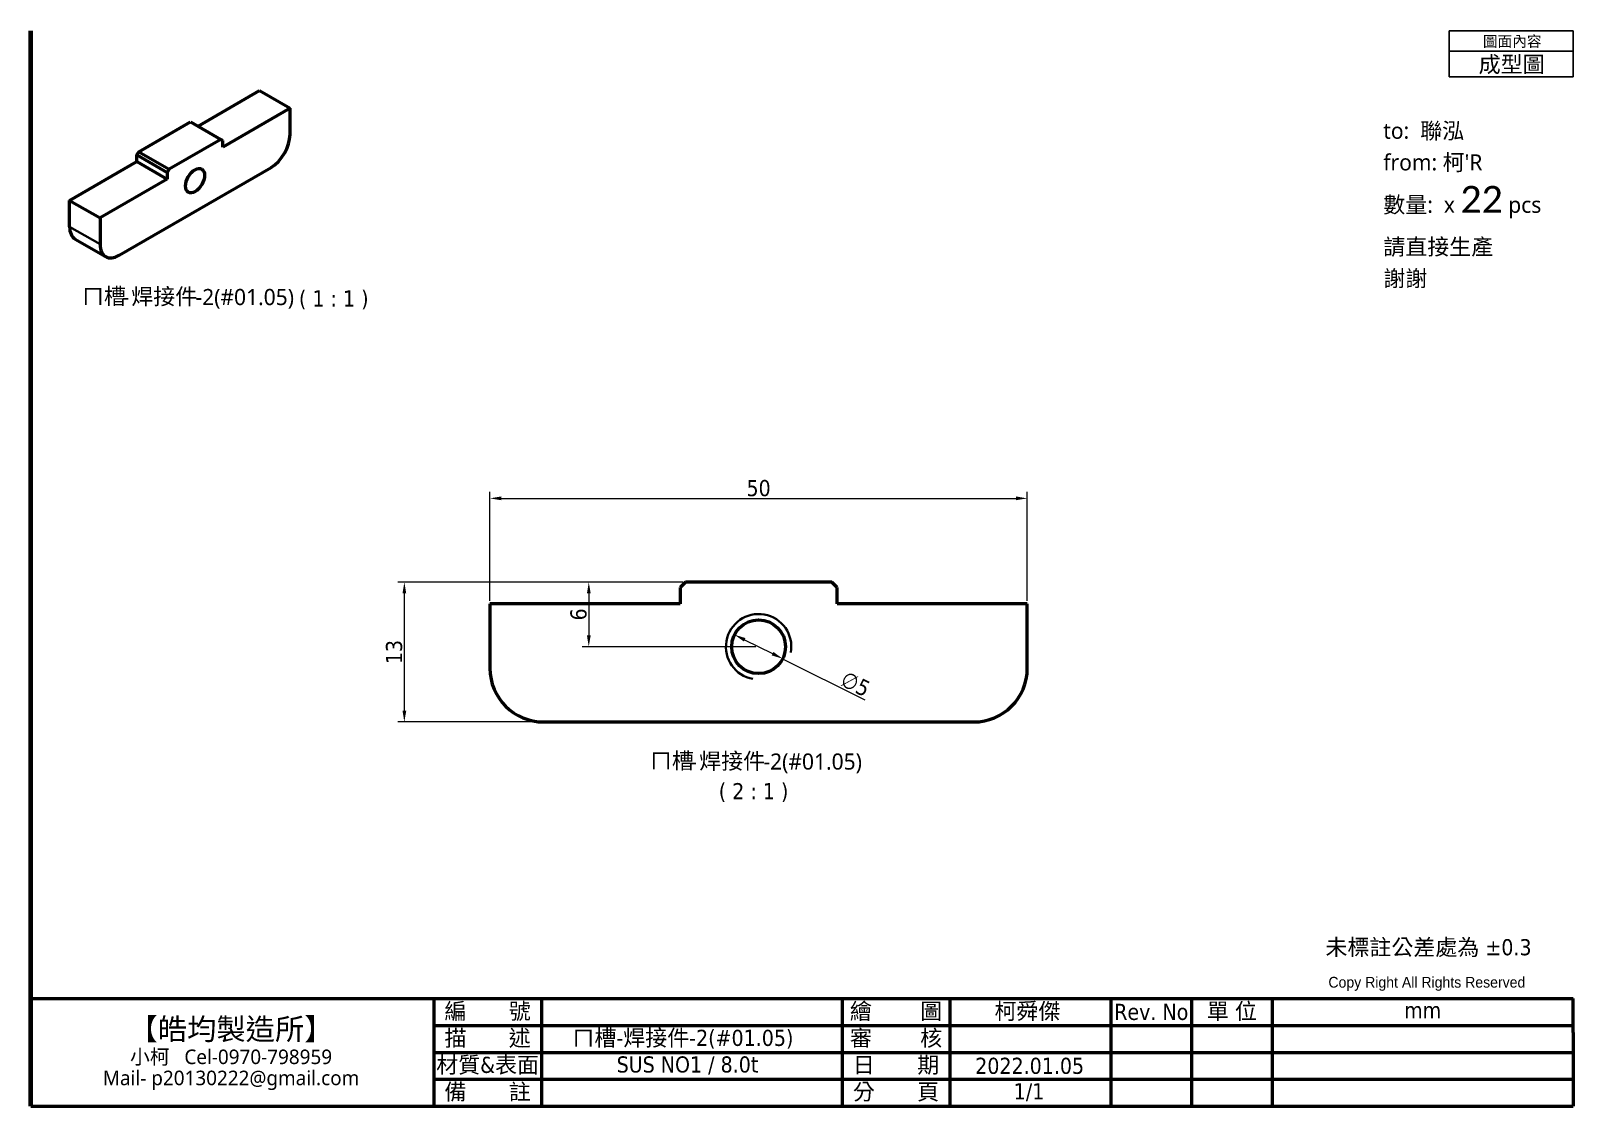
# Model space of a CAD drawing. Header units: millimetres. Extents: x 2 to 146, y 2 to 102.
import ezdxf
from ezdxf.enums import TextEntityAlignment as Align

# ---------------------------------------------------------------- set-up
doc = ezdxf.new("R2010")
doc.units = ezdxf.units.MM
doc.header["$LTSCALE"] = 0.5
for name, color, linetype, lineweight in [('可見 (ISO)', 7, 'Continuous', 50), ('圖框 (ISO)', 7, 'Continuous', 70), ('標註 (ISO)', 12, 'Continuous', 18), ('標題 (ISO)', 7, 'Continuous', 50), ('窄部可見 (ISO)', 7, 'Continuous', 35), ('符號 (ISO)', 7, 'Continuous', 25)]:
    doc.layers.add(name, color=color, linetype=linetype, lineweight=lineweight)
doc.styles.add('@2.0標示文字 (ISO)', font='tahoma_0.ttf')
doc.styles.add('@3.0標示文字 (ISO)', font='tahoma_0.ttf')
doc.styles.add('文字型式111', font='Microsoft JhengHei.ttf')
doc.styles.add('文字型式118', font='segoeui_0.ttf')
doc.styles.add('註記文字 (ISO)', font='tahoma_0.ttf')
doc.dimstyles.new('預設 (ISO)', dxfattribs={"dimscale": 0.5, "dimtxt": 3, "dimasz": 2.1, "dimexe": 1.2, "dimexo": 0.5, "dimgap": 0.3, "dimtad": 1, "dimrnd": 1e-08, "dimtxsty": '@3.0標示文字 (ISO)', "dimcen": 0.09, "dimdle": 3, "dimclrd": 256, "dimclre": 256, "dimclrt": 256, "dimazin": 2, "dimtfac": 1, "dimtmove": 0, "dimatfit": 3, "dimfxl": 0, "dimtolj": 1, "dimtzin": 0, "dimlwd": -1, "dimlwe": -1, "dimarcsym": 0})

# ---------------------------------------------------------------- blocks, each defined once
blk = doc.blocks.new('圖框 預設圖框')
at = {"layer": '圖框 (ISO)', "flags": 128}
blk.add_lwpolyline([(5, 5), (5, 205)], dxfattribs=at)
blk = doc.blocks.new('標題欄框 KSJ-單位mm')
at = {"layer": '標題 (ISO)'}
for p, q in [((41.84, 139.37), (328.84, 139.37)), ((41.84, 130.09), (41.84, 139.37)), ((116.84, 139.37), (116.84, 119.37)), ((136.84, 139.37), (136.84, 119.37)), ((136.84, 139.37), (136.84, 119.37)), ((192.84, 139.37), (192.84, 119.37)), ((212.84, 139.37), (212.84, 119.37)), ((212.84, 139.37), (212.84, 119.37)), ((242.84, 139.37), (242.84, 119.37)), ((257.84, 139.37), (257.84, 119.37)), ((272.84, 139.37), (272.84, 119.37)), ((328.84, 133.09), (328.84, 139.37)), ((116.84, 134.37), (192.84, 134.37)), ((192.84, 134.37), (212.84, 134.37)), ((212.84, 134.37), (242.84, 134.37)), ((242.84, 134.37), (328.84, 134.37)), ((328.84, 133.09), (328.84, 119.37)), ((41.84, 119.37), (41.84, 130.09)), ((116.84, 129.37), (192.84, 129.37)), ((192.84, 129.37), (242.84, 129.37)), ((242.84, 129.37), (328.84, 129.37)), ((116.84, 124.37), (192.84, 124.37)), ((192.84, 124.37), (242.84, 124.37)), ((242.84, 124.37), (328.84, 124.37)), ((41.84, 119.37), (328.84, 119.37)), ((242.84, 119.37), (328.84, 119.37))]:
    blk.add_line(p, q, dxfattribs=at)
at = {"layer": '標題 (ISO)', "insert": (283.3, 143.41), "char_height": 2, "attachment_point": 1, "style": '註記文字 (ISO)'}
blk.add_mtext('\\f新細明體|b0|i0;\\H2.0000;Copy Right All Rights Reserved', dxfattribs=at)
at = {"layer": '標題 (ISO)', "char_height": 3, "attachment_point": 5, "style": '註記文字 (ISO)'}
for s, insert, width in [('編       號', (126.84, 136.87), 20), ('繪        圖        ', (202.84, 136.87), 20), ('Rev. No', (250.34, 136.87), 15), ('單 位 ', (265.34, 136.87), 15), ('mm', (300.84, 137.21), 56), ('描       述', (126.84, 131.87), 20), ('審        核', (202.84, 131.87), 20), ('材質&表面', (126.84, 126.87), 20), ('日       期', (202.84, 126.87), 20), ('備       註', (126.84, 121.87), 20), ('分       頁', (202.84, 121.87), 20)]:
    blk.add_mtext(s, dxfattribs=dict(at, insert=insert, width=width))
at = {"layer": '標題 (ISO)', "insert": (79.1, 129.03), "char_height": 3, "width": 74.2489, "attachment_point": 5, "line_spacing_factor": 0.871881, "style": '註記文字 (ISO)'}
blk.add_mtext('{\\fMicrosoft JhengHei|b1|i0|c136|p34;\\H1.33333x;【皓均製造所】\\P\\fMicrosoft JhengHei|b0|i0|c136|p34;\\H0.675x;小柯   \\fMicrosoft JhengHei|b0|i0|c0|p34;Cel-\\f@Microsoft JhengHei|b0|i0|c0|p34;0970-798959\\H1.40979x; \\H0.70932x;\\P\\fMicrosoft JhengHei|b0|i0|c0|p34;Mail- \\f@Microsoft JhengHei|b0|i0|c0|p34;p20130222@gmail.com\\H1.08693x; }', dxfattribs=at)
at = {"layer": '標題 (ISO)', "style": '註記文字 (ISO)'}
for tag, p in [('請輸入編號', (164.84, 136.87)), ('請輸入審核人員', (227.84, 131.87)), ('(變更序號)輸入1', (250.34, 131.87)), ('變更的日期1', (265.34, 131.87)), ('設計變更的內容1', (300.84, 131.87)), ('(變更序號)輸入2', (250.34, 126.87)), ('變更的日期2', (265.34, 126.87)), ('設計變更的內容2', (300.84, 126.87)), ('請輸入備註', (164.84, 121.87)), ('(變更序號)輸入3', (250.34, 121.87)), ('變更的日期3', (265.34, 121.87)), ('設計變更的內容3', (300.84, 121.87))]:
    blk.add_attdef(tag, text='', height=3, dxfattribs=at).set_placement(p, align=Align.MIDDLE_CENTER)
for tag, p in [('請輸入繪圖人員_001', (221.16, 135.53)), ('請輸入描述_001', (142.62, 130.57)), ('請輸入材質&表面處理_001', (150.86, 125.62)), ('請輸入日期_001', (217.58, 125.37)), ('請輸入分頁_001', (224.74, 120.62))]:
    blk.add_attdef(tag, p, '', height=3, dxfattribs=at)
blk = doc.blocks.new('表格1')
at = {"layer": '符號 (ISO)'}
for p, q in [((268.95, 205), (292, 205)), ((268.95, 205), (268.95, 201.22)), ((292, 205), (292, 201.22)), ((268.95, 201.22), (292, 201.22)), ((268.95, 201.22), (268.95, 196.44)), ((292, 201.22), (292, 196.44)), ((268.95, 196.44), (292, 196.44))]:
    blk.add_line(p, q, dxfattribs=at)
at = {"layer": '符號 (ISO)', "attachment_point": 7}
for s, insert, char_height, style in [('圖面內容', (275.21, 201.83), 2, '@2.0標示文字 (ISO)'), ('成型圖', (274.42, 196.92), 3, '@3.0標示文字 (ISO)')]:
    blk.add_mtext(s, dxfattribs=dict(at, insert=insert, char_height=char_height, style=style))
blk = doc.blocks.new('*D11')
at = {"layer": 'Defpoints', "color": 0}
for p in [(95.21, 59.02), (45.21, 49.23), (95.21, 49.23)]:
    blk.add_point(p, dxfattribs=at)
at = {"layer": '標註 (ISO)'}
for p, q in [((45.21, 49.48), (45.21, 59.62)), ((46.26, 59.02), (94.16, 59.02)), ((95.21, 49.48), (95.21, 59.62))]:
    blk.add_line(p, q, dxfattribs=at)
for points in [[(46.26, 59.2), (46.26, 58.85), (45.21, 59.02)], [(94.16, 59.2), (94.16, 58.85), (95.21, 59.02)]]:
    blk.add_solid(points, dxfattribs=at)
at = {"layer": '標註 (ISO)', "insert": (70.21, 60.73), "char_height": 1.5, "attachment_point": 2, "style": '@3.0標示文字 (ISO)'}
blk.add_mtext('\\A1;50', dxfattribs=at)
blk = doc.blocks.new('*D12')
at = {"layer": 'Defpoints', "color": 0}
for p in [(63.41, 51.23), (37.25, 38.23), (50.21, 38.23)]:
    blk.add_point(p, dxfattribs=at)
at = {"layer": '標註 (ISO)'}
for p, q in [((63.16, 51.23), (36.65, 51.23)), ((37.25, 50.18), (37.25, 39.28)), ((49.96, 38.23), (36.65, 38.23))]:
    blk.add_line(p, q, dxfattribs=at)
for points in [[(37.08, 50.18), (37.43, 50.18), (37.25, 51.23)], [(37.08, 39.28), (37.43, 39.28), (37.25, 38.23)]]:
    blk.add_solid(points, dxfattribs=at)
at = {"layer": '標註 (ISO)', "insert": (35.54, 44.73), "char_height": 1.5, "attachment_point": 2, "rotation": 90, "style": '@3.0標示文字 (ISO)'}
blk.add_mtext('\\A1;13', dxfattribs=at)
blk = doc.blocks.new('*D13')
at = {"layer": 'Defpoints', "color": 0}
for p in [(67.97, 46.34), (72.45, 44.11)]:
    blk.add_point(p, dxfattribs=at)
at = {"layer": '標註 (ISO)'}
for p, q in [((68.91, 45.87), (71.51, 44.58)), ((72.45, 44.11), (80.11, 40.3))]:
    blk.add_line(p, q, dxfattribs=at)
for points in [[(68.99, 46.03), (68.84, 45.71), (67.97, 46.34)], [(71.59, 44.74), (71.43, 44.42), (72.45, 44.11)]]:
    blk.add_solid(points, dxfattribs=at)
at = {"layer": '標註 (ISO)', "insert": (79.57, 42.45), "char_height": 1.5, "attachment_point": 2, "rotation": 333.5596, "style": '@3.0標示文字 (ISO)'}
blk.add_mtext('\\A1;∅5', dxfattribs=at)
blk = doc.blocks.new('*D14')
at = {"layer": 'Defpoints', "color": 0}
for p in [(63.41, 51.23), (54.41, 45.23), (70.21, 45.23)]:
    blk.add_point(p, dxfattribs=at)
at = {"layer": '標註 (ISO)'}
for p, q in [((63.16, 51.23), (53.81, 51.23)), ((54.41, 50.18), (54.41, 46.28)), ((69.96, 45.23), (53.81, 45.23))]:
    blk.add_line(p, q, dxfattribs=at)
for points in [[(54.24, 50.18), (54.59, 50.18), (54.41, 51.23)], [(54.24, 46.28), (54.59, 46.28), (54.41, 45.23)]]:
    blk.add_solid(points, dxfattribs=at)
at = {"layer": '標註 (ISO)', "insert": (52.7, 48.23), "char_height": 1.5, "attachment_point": 2, "rotation": 90, "style": '@3.0標示文字 (ISO)'}
blk.add_mtext('\\A1;6', dxfattribs=at)

msp = doc.modelspace()

# ---------------------------------------------------------------- linework, layer by layer
at = {"layer": '可見 (ISO)'}
for p, q in [((18.0587, 93.6315), (23.7863, 96.9384)), ((23.7863, 96.9384), (26.6147, 95.3054)), ((26.6147, 95.3054), (20.3568, 91.6924)), ((26.6147, 92.8559), (26.6147, 95.3054)), ((12.5433, 91.2637), (17.3516, 94.0398)), ((17.3516, 94.0398), (20.18, 92.4068)), ((20.18, 92.4068), (15.3717, 89.6307)), ((20.3568, 92.3047), (20.18, 92.4068)), ((20.3568, 91.6924), (20.3568, 92.3047)), ((12.3665, 90.9575), (12.5433, 91.2637)), ((12.3665, 90.3451), (12.3665, 90.9575)), ((12.3665, 90.9575), (15.1949, 89.3245)), ((12.5433, 91.2637), (15.3717, 89.6307)), ((6.1086, 86.7321), (12.3665, 90.3451)), ((10.7048, 81.629), (24.8469, 89.794)), ((12.3665, 90.3451), (15.1949, 88.7122)), ((15.3717, 89.6307), (15.1949, 89.3245)), ((15.1949, 89.3245), (15.1949, 88.7122)), ((15.1949, 88.7122), (8.937, 85.0992)), ((6.1086, 84.2827), (6.1086, 86.7321)), ((6.1086, 86.7321), (8.937, 85.0992)), ((8.937, 85.0992), (8.937, 82.6497)), ((6.6264, 83.1382), (9.4548, 81.5052)), ((63.4128, 51.2255), (62.9128, 50.7255)), ((62.9128, 50.7255), (62.9128, 49.2255)), ((77.0128, 51.2255), (63.4128, 51.2255)), ((77.5128, 50.7255), (77.0128, 51.2255)), ((77.5128, 49.2255), (77.5128, 50.7255)), ((45.2128, 49.2255), (45.2128, 43.2255)), ((62.9128, 49.2255), (45.2128, 49.2255)), ((95.2128, 49.2255), (77.5128, 49.2255)), ((95.2128, 43.2255), (95.2128, 49.2255)), ((50.2128, 38.2255), (90.2128, 38.2255))]:
    msp.add_line(p, q, dxfattribs=at)
msp.add_circle((70.2128, 45.2255), 2.5, dxfattribs=at)
for centre, start, end in [((50.2128, 43.2255), 180, 270), ((90.2128, 43.2255), 270, 0)]:
    msp.add_arc(centre, 5, start, end, dxfattribs=at)
for centre, major_axis, start_param, end_param in [((24.8469, 91.8353), (1.25, 2.1651), 3.92699082, 5.49778714), ((7.8764, 85.3033), (-1.25, -2.1651), 5.49778714, 6.28318531), ((10.7048, 83.6703), (-1.25, -2.1651), 5.49778714, 7.06858347)]:
    msp.add_ellipse(centre, major_axis=major_axis, ratio=0.57735027, start_param=start_param, end_param=end_param, dxfattribs=at)
msp.add_ellipse((17.7759, 88.5693), major_axis=(0.625, 1.0825), ratio=0.57735027, dxfattribs=at)
at = {"layer": '窄部可見 (ISO)'}
msp.add_line((6.1086, 84.2827), (8.937, 82.6497), dxfattribs=at)
msp.add_arc((70.2128, 45.2255), 3.0415, 350, 260, dxfattribs=at)

# ---------------------------------------------------------------- block references
at = {"xscale": 0.5, "yscale": 0.5, "zscale": 0.5}
for name in ['圖框 預設圖框', '表格1']:
    msp.add_blockref(name, (0, 0), dxfattribs=at)
msp.add_blockref('標題欄框 KSJ-單位mm', (-18.4222, -57.1827), dxfattribs=at).add_auto_attribs({'請輸入描述_001': 'ㄇ槽-焊接件-2(#01.05)', '請輸入材質&表面處理_001': 'SUS NO1 / 8.0t', '請輸入繪圖人員_001': '柯舜傑', '請輸入日期_001': '2022.01.05', '請輸入分頁_001': '1/1'})

# ---------------------------------------------------------------- texts
at = {"layer": '符號 (ISO)', "insert": (128.3349, 93.9635), "char_height": 1.5000001, "width": 23.793993, "attachment_point": 1, "line_spacing_factor": 1.177027, "style": '註記文字 (ISO)'}
msp.add_mtext("{\\fMicrosoft JhengHei|b0|i0|c0|p34;\\H1x;to:  \\fMicrosoft JhengHei|b0|i0|c136|p34;聯泓\\P\\fMicrosoft JhengHei|b0|i0|c0|p34;from: \\fMicrosoft JhengHei|b0|i0|c136|p34;柯\\fMicrosoft JhengHei|b0|i0|c0|p34;'R\\P\\fMicrosoft JhengHei|b0|i0|c136|p34;數量\\fMicrosoft JhengHei|b0|i0|c0|p34;:  x \\fCalibri|b0|i0|c0|p34;\\H1.66667x;22\\fMicrosoft JhengHei|b0|i0|c0|p34;\\H0.6x; pcs\\P\\fMicrosoft JhengHei|b0|i0|c136|p34;請直接生產\\P謝謝}", dxfattribs=at)
at = {"layer": '符號 (ISO)', "char_height": 1.5, "attachment_point": 7}
for s, insert, style in [('ㄇ槽', (7.2594, 76.9103), '文字型式111'), ('-', (11.0055, 77.0069), '文字型式118'), ('焊接件', (11.8435, 76.8833), '文字型式111'), ('-2(#01.05)', (17.8112, 76.666), '文字型式118'), ('( 1 : 1 )', (27.4451, 76.5924), '@3.0標示文字 (ISO)'), ('ㄇ槽', (60.1014, 33.7091), '文字型式111'), ('-', (63.8475, 33.8057), '文字型式118'), ('焊接件', (64.6854, 33.6821), '文字型式111'), ('-2(#01.05)', (70.6531, 33.4648), '文字型式118'), ('( 2 : 1 )', (66.5042, 30.7718), '@3.0標示文字 (ISO)')]:
    msp.add_mtext(s, dxfattribs=dict(at, insert=insert, style=style))
at = {"layer": '符號 (ISO)', "insert": (122.949, 18.0313), "char_height": 1.5, "width": 27.903894, "attachment_point": 1, "style": '註記文字 (ISO)'}
msp.add_mtext('未標註公差處為 ±0.3', dxfattribs=at)

# ---------------------------------------------------------------- dimensions: what is measured, and where the dimension line sits
at = {"layer": '標註 (ISO)'}
for base, p1, p2, angle, picture, middle in [((95.2128, 59.0212), (45.2128, 49.2255), (95.2128, 49.2255), 180, '*D11', (70.2128, 59.0212)), ((37.2512, 38.2255), (63.4128, 51.2255), (50.2128, 38.2255), 90, '*D12', (37.2512, 44.7255)), ((54.4128, 45.2255), (63.4128, 51.2255), (70.2128, 45.2255), 90, '*D14', (54.4128, 48.2255))]:
    dim = msp.add_linear_dim(base=base, p1=p1, p2=p2, angle=angle, dimstyle='預設 (ISO)', override={"dimgap": 0.3, "dimdec": 2, "dimtol": 0, "dimlim": 0, "dimtp": 0, "dimtm": 0, "dimtdec": 2, "dimtofl": 0, "dimatfit": 1}, dxfattribs=at)
    dim.commit()
    dim.dimension.update_dxf_attribs({"geometry": picture, "text_midpoint": middle, "dimtype": 160})
dim = msp.add_diameter_dim_2p(p1=(67.9743, 46.3386), p2=(72.4512, 44.1123), dimstyle='預設 (ISO)', override={"dimgap": 0.3, "dimdec": 2, "dimlfac": 1, "dimtol": 0, "dimlim": 0, "dimtp": 0, "dimtm": 0, "dimtdec": 2, "dimatfit": 2}, dxfattribs=at)
dim.commit()
dim.dimension.update_dxf_attribs({"geometry": '*D13', "text_midpoint": (78.8169, 40.9468), "dimtype": 163})

doc.saveas('drawing.dxf')
